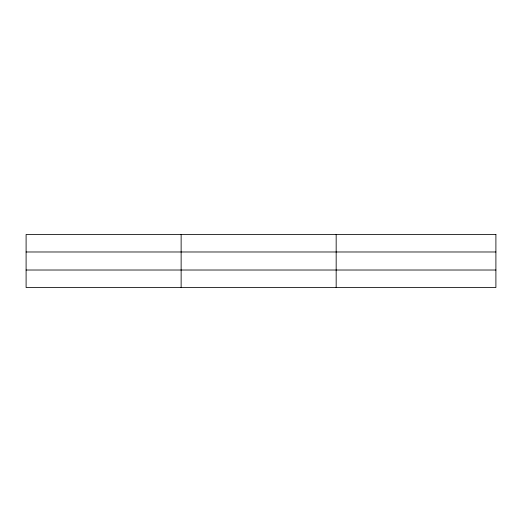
<?xml version="1.0" encoding="UTF-8"?>
<svg xmlns="http://www.w3.org/2000/svg" width="522" height="522" viewBox="0 0 522 522"><rect width="100%" height="100%" fill="white"/><g stroke="black" fill="none" stroke-linecap="round" stroke-linejoin="round"><path stroke-width="0.78" d="M181.134 287.531L181.134 234.469M336.168 287.531L336.168 234.469M26.1 251.982L495.9 251.982M26.1 270.018L495.9 270.018M495.9 234.469L495.9 287.531L26.1 287.531L26.1 234.469L495.9 234.469"/></g></svg>
